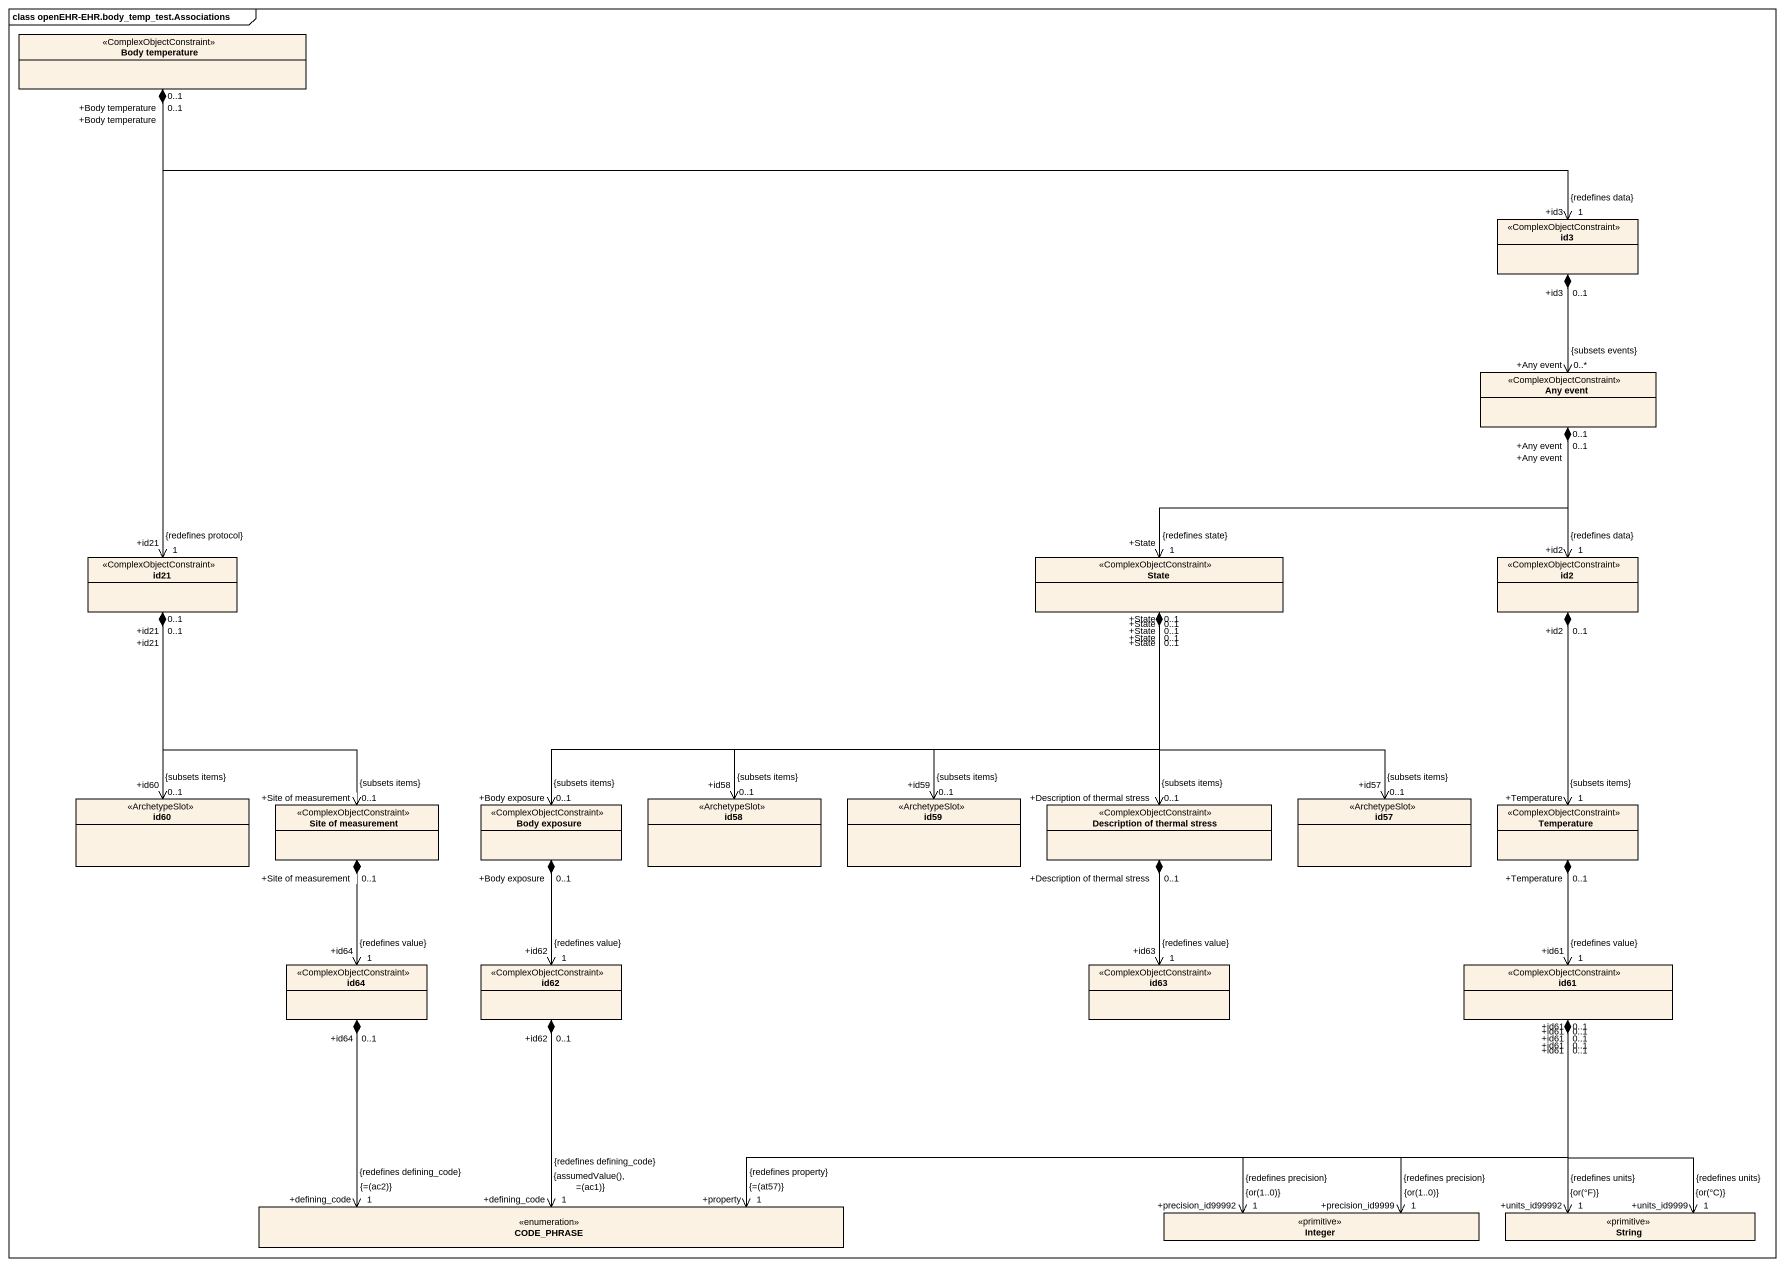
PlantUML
@startuml
mainframe class openEHR-EHR.body_temp_test.Associations
hide circle
hide empty members
class "Body temperature" as Body_temperature <<ComplexObjectConstraint>>
class id3 <<ComplexObjectConstraint>>
class "Any event" as Any_event <<ComplexObjectConstraint>>
class id21 <<ComplexObjectConstraint>>
class "State" as State_ <<ComplexObjectConstraint>>
class id2 <<ComplexObjectConstraint>>
class id60 <<ArchetypeSlot>>
class "Site of measurement" as Site_of_measurement <<ComplexObjectConstraint>>
class "Body exposure" as Body_exposure <<ComplexObjectConstraint>>
class id58 <<ArchetypeSlot>>
class id59 <<ArchetypeSlot>>
class "Description of thermal stress" as Description_of_thermal <<ComplexObjectConstraint>>
class id57 <<ArchetypeSlot>>
class Temperature <<ComplexObjectConstraint>>
class id64 <<ComplexObjectConstraint>>
class id62 <<ComplexObjectConstraint>>
class id63 <<ComplexObjectConstraint>>
class id61 <<ComplexObjectConstraint>>
enum CODE_PHRASE
class Integer <<primitive>>
class String <<primitive>>
Body_temperature "+Body temperature\n0..1" *-right-> "+id3\n1\n{redefines data}" id3
Body_temperature "+Body temperature\n0..1" *--> "+id21\n1\n{redefines protocol}" id21
id3 "+id3\n0..1" *--> "+Any event\n0..*\n{subsets events}" Any_event
Any_event "+Any event\n0..1" *-left-> "+State\n1\n{redefines state}" State_
Any_event "+Any event\n0..1" *--> "+id2\n1\n{redefines data}" id2
id21 "+id21\n0..1" *--> "+id60\n0..1\n{subsets items}" id60
id21 "+id21\n0..1" *--> "+Site of measurement\n0..1\n{subsets items}" Site_of_measurement
State_ "+State\n0..1" *-left-> "+Body exposure\n0..1\n{subsets items}" Body_exposure
State_ "+State\n0..1" *-left-> "+id58\n0..1\n{subsets items}" id58
State_ "+State\n0..1" *--> "+id59\n0..1\n{subsets items}" id59
State_ "+State\n0..1" *--> "+Description of thermal stress\n0..1\n{subsets items}" Description_of_thermal
State_ "+State\n0..1" *--> "+id57\n0..1\n{subsets items}" id57
id2 "+id2\n0..1" *--> "+Temperature\n1\n{subsets items}" Temperature
Site_of_measurement "+Site of measurement\n0..1" *--> "+id64\n1\n{redefines value}" id64
Body_exposure "+Body exposure\n0..1" *--> "+id62\n1\n{redefines value}" id62
Description_of_thermal "+Description of thermal stress\n0..1" *--> "+id63\n1\n{redefines value}" id63
Temperature "+Temperature\n0..1" *--> "+id61\n1\n{redefines value}" id61
id64 "+id64\n0..1" *--> "+defining_code\n1\n{=(ac2)}\n{redefines defining_code}" CODE_PHRASE
id62 "+id62\n0..1" *--> "+defining_code\n1\n{assumedValue(), =(ac1)}\n{redefines defining_code}" CODE_PHRASE
id61 "+id61\n0..1" *-left-> "+property\n1\n{=(at57)}\n{redefines property}" CODE_PHRASE
id61 "+id61\n0..1" *--> "+precision_id9999\n1\n{or(1..0)}\n{redefines precision}" Integer
id61 "+id61\n0..1" *--> "+precision_id99992\n1\n{or(1..0)}\n{redefines precision}" Integer
id61 "+id61\n0..1" *--> "+units_id9999\n1\n{or(°C)}\n{redefines units}" String
id61 "+id61\n0..1" *--> "+units_id99992\n1\n{or(°F)}\n{redefines units}" String
@enduml
